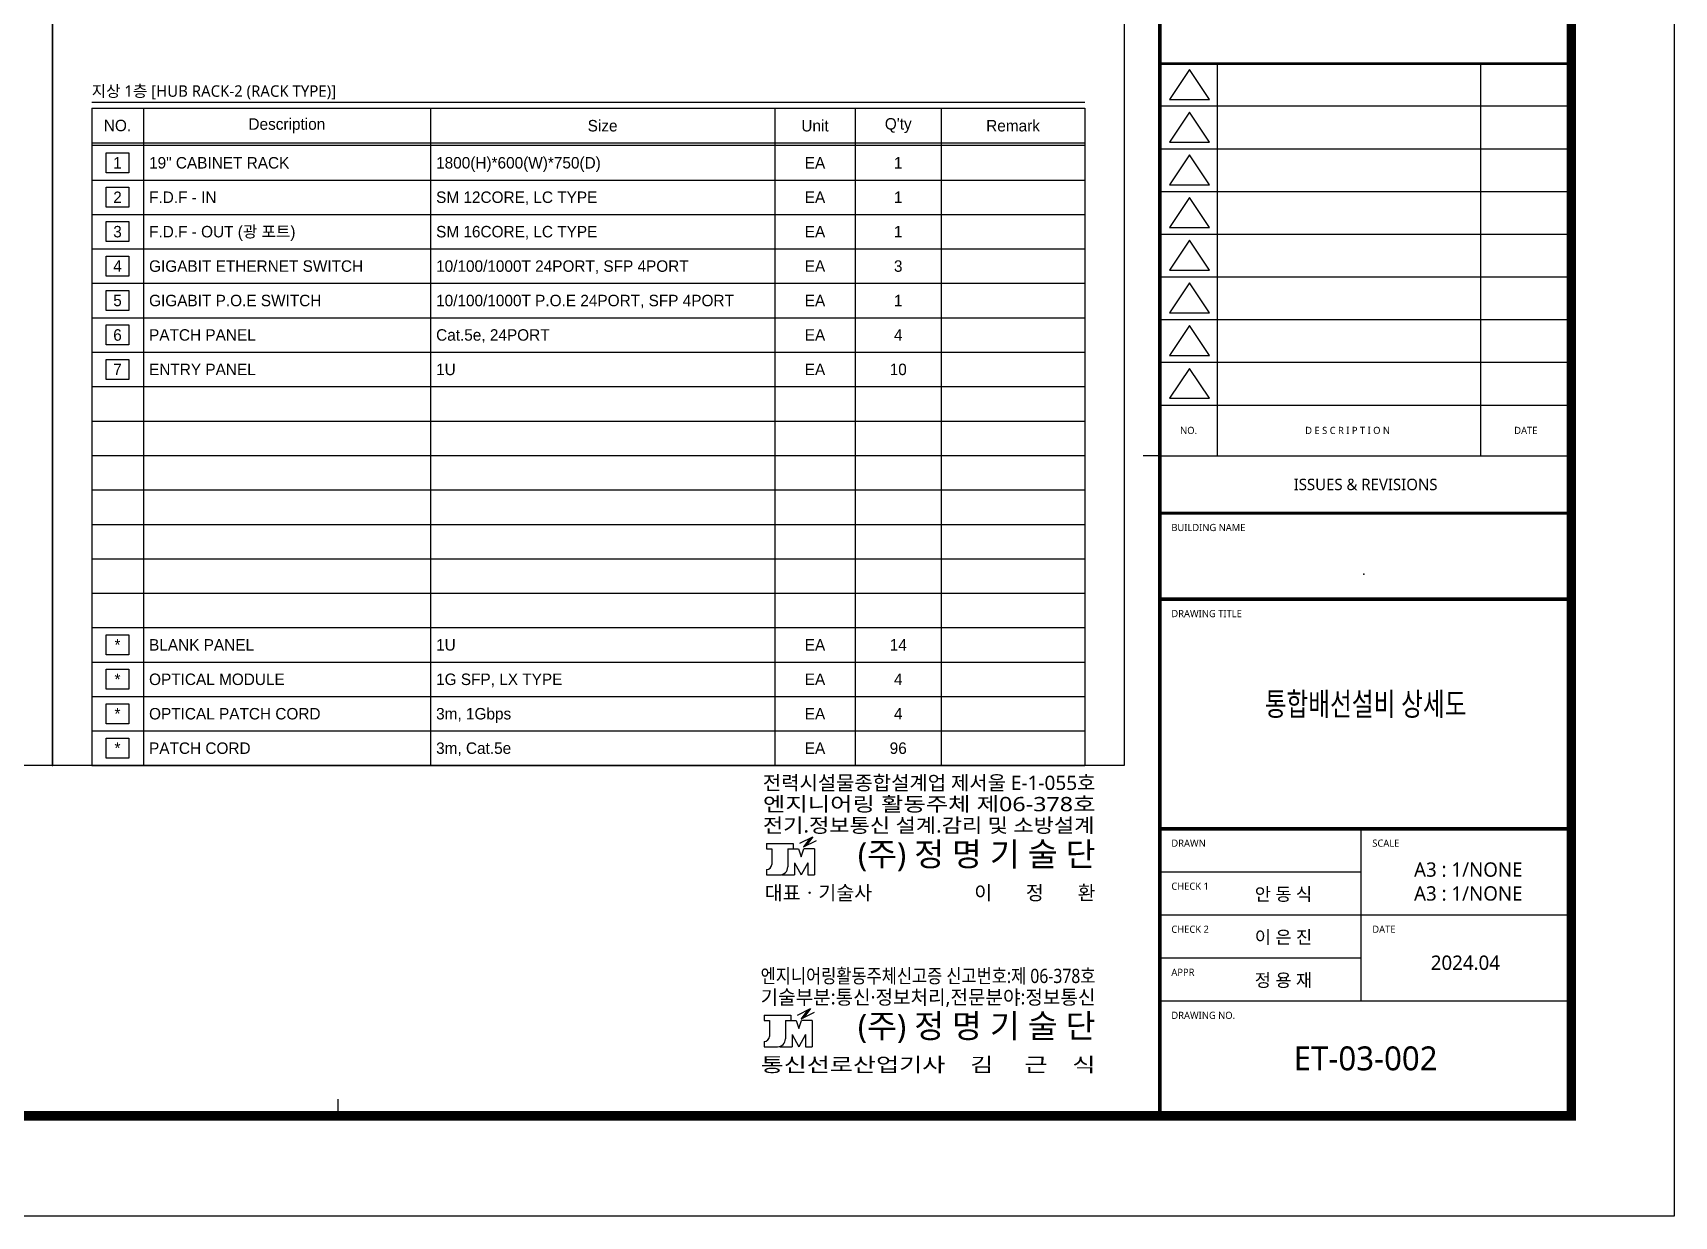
# Model space of a CAD drawing. Header units: millimetres. Extents: x 0 to 84100, y 0 to 29700.
# Drawn here: x 66945 to 84100, y 0 to 12372 of the extents above; entities that cross this region are included whole.
import ezdxf
from ezdxf.enums import TextEntityAlignment as Align

# ---------------------------------------------------------------- set-up
doc = ezdxf.new("R2010")
doc.units = ezdxf.units.MM
doc.header["$LTSCALE"] = 1000
for name, color, linetype in [('KEC-TEXT', 6, 'Continuous'), ('S', 4, 'Continuous'), ('SHT', 5, 'Continuous'), ('TEXT', 3, 'Continuous'), ('XR-SHEET(통신)$0$WD', 6, 'Continuous')]:
    doc.layers.add(name, color=color, linetype=linetype)
doc.styles.add('GHS', font='malgun.ttf')
doc.styles.add('XR-SHEET$0$XR-SHEET$0$XREF-Form$0$맑은고딕', font='malgun.ttf')
doc.styles.add('나눔고딕', font='')
doc.styles.get('나눔고딕').set_extended_font_data('나눔고딕')

# ---------------------------------------------------------------- blocks, each defined once
blk = doc.blocks.new('XR-FORM-ET', base_point=(461, 408))
at = {"layer": 'SHT'}
for p, q in [((163900, 48198), (146700, 48198)), ((149100, 48198), (149100, 31800)), ((160100, 48198), (160100, 31800)), ((163900, 46413), (146700, 46413)), ((163900, 44628), (146700, 44628)), ((163900, 42844), (146700, 42844)), ((163900, 41059), (146700, 41059)), ((163900, 39274), (146700, 39274)), ((163900, 37489), (146700, 37489)), ((163900, 35705), (146700, 35705)), ((146700, 33920), (163900, 33920)), ((146700, 31800), (163900, 31800)), ((146700, 25800), (163900, 25800)), ((155100, 16200), (155100, 9000)), ((146700, 14400), (155100, 14400)), ((146700, 12600), (163900, 12600)), ((146700, 10800), (155100, 10800)), ((146700, 9000), (163900, 9000))]:
    blk.add_line(p, q, dxfattribs=at)
at = {"layer": 'SHT', "color": 171}
for p, q in [((146700, 31800), (146000, 31800)), ((112350, 4200), (112350, 4900))]:
    blk.add_line(p, q, dxfattribs=at)
at = {"layer": 'SHT'}
blk.add_lwpolyline([(0, 118800), (168200, 118800), (168200, 0), (0, 0)], close=True, dxfattribs=at)
at = {"layer": 'SHT', "const_width": 400}
blk.add_lwpolyline([(9300, 114600), (163900, 114600), (163900, 4200), (9300, 4200)], close=True, dxfattribs=at)
at = {"layer": 'SHT'}
for points, const_width in [([(146700, 114600), (146700, 4200)], 160), ([(146700, 48198), (163900, 48198)], 114), ([(146700, 29400), (163900, 29400)], 114), ([(146700, 25800), (163900, 25800)], 160), ([(146700, 25800), (163900, 25800)], 140), ([(146700, 16200), (163900, 16200)], 160)]:
    blk.add_lwpolyline(points, dxfattribs=dict(at, const_width=const_width))
at = {"layer": 'SHT', "linetype": 'Continuous', "flags": 128}
for points in [[(147937, 47949), (147097, 46700), (148777, 46700)], [(147937, 46165), (147097, 44915), (148777, 44915)], [(147937, 44380), (147097, 43131), (148777, 43131)], [(147937, 42595), (147097, 41346), (148777, 41346)], [(147937, 40810), (147097, 39561), (148777, 39561)], [(147937, 39026), (147097, 37776), (148777, 37776)], [(147937, 37241), (147097, 35992), (148777, 35992)], [(147937, 35456), (147097, 34207), (148777, 34207)]]:
    blk.add_lwpolyline(points, close=True, dxfattribs=at)
at = {"layer": 'SHT'}
for p in [(155226, 26855), (155300, 6600, -2754)]:
    blk.add_point(p, dxfattribs=at)
at = {"layer": 'XR-SHEET(통신)$0$WD', "color": 4}
for p, q in [((131641, 15594), (132187, 15864)), ((132077, 15810), (131805, 15443)), ((132187, 15864), (131915, 15497)), ((131999, 15704), (132149, 15813)), ((132026, 15741), (132176, 15850)), ((132054, 15778), (132141, 15842)), ((130248, 15590), (130248, 15367)), ((130248, 15590), (131366, 15590)), ((130248, 15367), (130472, 15367)), ((130472, 15367), (130472, 14705)), ((131142, 15367), (131142, 14605)), ((131142, 15367), (131589, 15367)), ((131366, 15590), (131366, 15367)), ((131589, 15367), (131701, 15032)), ((131701, 15032), (131812, 15367)), ((131805, 15443), (132351, 15713)), ((131805, 15443), (131956, 15552)), ((132259, 15367), (131812, 15367)), ((131833, 15480), (131983, 15589)), ((131861, 15518), (132011, 15626)), ((131879, 15479), (131928, 15515)), ((131888, 15555), (132038, 15664)), ((131916, 15592), (132066, 15701)), ((131943, 15629), (132093, 15738)), ((131971, 15667), (132121, 15775)), ((132259, 15367), (132259, 14270)), ((130248, 14493), (130248, 14270)), ((130248, 14493), (130260, 14493)), ((131421, 14780), (131701, 14270)), ((131421, 14780), (131421, 14270)), ((131980, 14780), (131701, 14270)), ((131980, 14780), (131980, 14270)), ((130248, 14270), (130807, 14270)), ((130903, 14284), (130903, 14270)), ((130903, 14270), (131421, 14270)), ((131980, 14270), (132259, 14270)), ((130153, 8405), (130153, 8181)), ((130153, 8405), (131270, 8405)), ((131270, 8405), (131270, 8181)), ((131545, 8409), (132092, 8679)), ((131982, 8625), (131710, 8257)), ((131710, 8257), (132256, 8527)), ((131710, 8257), (131860, 8366)), ((131738, 8295), (131888, 8404)), ((131765, 8332), (131915, 8441)), ((131784, 8294), (131833, 8329)), ((131793, 8369), (131943, 8478)), ((132092, 8679), (131819, 8311)), ((131820, 8407), (131971, 8515)), ((131848, 8444), (131998, 8553)), ((131876, 8481), (132026, 8590)), ((131903, 8518), (132053, 8627)), ((131931, 8556), (132081, 8664)), ((131958, 8593), (132046, 8656)), ((130153, 8181), (130377, 8181)), ((130377, 8181), (130377, 7520)), ((131047, 8181), (131047, 7419)), ((131047, 8181), (131494, 8181)), ((131326, 7595), (131605, 7084)), ((131326, 7595), (131326, 7084)), ((131494, 8181), (131605, 7846)), ((131605, 7846), (131717, 8181)), ((131885, 7595), (131605, 7084)), ((132164, 8181), (131717, 8181)), ((131885, 7595), (131885, 7084)), ((132164, 8181), (132164, 7084)), ((130153, 7308), (130153, 7084)), ((130153, 7308), (130164, 7308)), ((130153, 7084), (130712, 7084)), ((130808, 7098), (130808, 7084)), ((130808, 7084), (131326, 7084)), ((131885, 7084), (132164, 7084))]:
    blk.add_line(p, q, dxfattribs=at)
for centre, radius in [((130260, 14705), 212), ((130807, 14605), 335), ((130164, 7520), 212), ((130712, 7419), 335)]:
    blk.add_arc(centre, radius, 270, 0, dxfattribs=at)
at = {"layer": 'SHT', "color": 9, "style": 'XR-SHEET$0$XR-SHEET$0$XREF-Form$0$맑은고딕'}
for s, height, p in [('NO.', 300, (147900, 32860)), ('D E S C R I P T I O N ', 300, (154600, 32860)), ('DATE', 300, (162000, 32860)), ('ISSUES & REVISIONS', 480, (155300, 30600))]:
    blk.add_text(s, height=height, dxfattribs=at).set_placement(p, align=Align.MIDDLE_CENTER)
for s, p in [('BUILDING NAME', (147180, 28800)), ('DRAWING TITLE', (147180, 25200)), ('DRAWN', (147180, 15600)), ('SCALE', (155580, 15600)), ('CHECK 1', (147180, 13800)), ('CHECK 2', (147180, 12000)), ('DATE', (155580, 12000)), ('APPR', (147180, 10200)), ('DRAWING NO.', (147180, 8400))]:
    blk.add_text(s, height=300, dxfattribs=at).set_placement(p, align=Align.MIDDLE_LEFT)
at = {"layer": 'SHT', "color": 3, "style": 'XR-SHEET$0$XR-SHEET$0$XREF-Form$0$맑은고딕'}
for s, height, p in [('안 동 식', 540, (151865, 13467)), ('이 은 진', 540, (151865, 11667)), ('2024.04', 600, (159471, 10601)), ('정 용 재', 540, (151865, 9867))]:
    blk.add_text(s, height=height, dxfattribs=at).set_placement(p, align=Align.MIDDLE_CENTER)
at = {"layer": 'XR-SHEET(통신)$0$WD', "color": 4, "style": 'GHS'}
for s, width, p, p2 in [('전력시설물종합설계업 제서울 E-1-055호', 0.91927, (130104, 17826), (144006, 17826)), ('엔지니어링 활동주체 제06-378호', 1.128043, (130104, 16936), (144006, 16936)), ('전기.정보통신 설계.감리 및 소방설계', 1.013777, (130104, 16045), (143963, 16045)), ('엔지니어링활동주체신고증 신고번호:제 06-378호', 0.764554, (130009, 9750), (144006, 9750)), ('기술부분:통신·정보처리,전문분야:정보통신', 0.894617, (130009, 8859), (144006, 8859)), ('통신선로산업기사    김     근    식', 1.084493, (130009, 6039), (144006, 6039))]:
    blk.add_text(s, height=595.76, dxfattribs=dict(at, width=width)).set_placement(p, p2, align=Align.FIT)
for s, height, p in [('(주) 정 명 기 술 단', 992.94, (144006, 14644)), ('이       정       환', 595.76, (144006, 13225)), ('(주) 정 명 기 술 단', 992.94, (144006, 7459))]:
    blk.add_text(s, height=height, dxfattribs=at).set_placement(p, align=Align.RIGHT)
blk.add_text('대표ㆍ기술사 ', height=595.8, dxfattribs=at).set_placement((130182, 13225))

msp = doc.modelspace()

# ---------------------------------------------------------------- linework, layer by layer
at = {"layer": 'KEC-TEXT', "color": 6}
for p, q in [((67560, 11583), (77940, 11583)), ((67560, 11583), (67560, 4713)), ((68100, 11583), (68100, 4713)), ((71100, 11583), (71100, 4713)), ((74700, 11583), (74700, 4713)), ((75540, 11583), (75540, 4713)), ((76440, 11583), (76440, 4713)), ((77940, 11583), (77940, 4713)), ((67560, 11223), (77940, 11223)), ((77940, 11193), (67560, 11193)), ((67560, 10833), (77940, 10833)), ((67560, 10473), (77940, 10473)), ((67560, 10113), (77940, 10113)), ((67560, 9753), (77940, 9753)), ((67560, 9393), (77940, 9393)), ((67560, 9033), (77940, 9033)), ((67560, 8673), (77940, 8673)), ((67560, 8313), (77940, 8313)), ((67560, 7953), (77940, 7953)), ((67560, 7593), (77940, 7593)), ((67560, 7233), (77940, 7233)), ((67560, 6873), (77940, 6873)), ((67560, 6513), (77940, 6513)), ((67560, 6153), (77940, 6153)), ((67560, 5793), (77940, 5793)), ((67560, 5433), (77940, 5433)), ((67560, 5073), (77940, 5073)), ((67560, 4713), (77940, 4713)), ((67560, 4713), (77940, 4713))]:
    msp.add_line(p, q, dxfattribs=at)
for points in [[(67150, 4713), (55950, 4713), (55950, 28150), (67150, 28150)], [(78350, 4713), (67150, 4713), (67150, 28150), (78350, 28150)], [(67710, 11118), (67950, 11118), (67950, 10909), (67710, 10909)], [(67710, 10758), (67950, 10758), (67950, 10549), (67710, 10549)], [(67710, 10398), (67950, 10398), (67950, 10189), (67710, 10189)], [(67710, 10038), (67950, 10038), (67950, 9829), (67710, 9829)], [(67710, 9678), (67950, 9678), (67950, 9469), (67710, 9469)], [(67710, 9318), (67950, 9318), (67950, 9109), (67710, 9109)], [(67710, 8958), (67950, 8958), (67950, 8749), (67710, 8749)], [(67710, 6078), (67950, 6078), (67950, 5869), (67710, 5869)], [(67710, 5718), (67950, 5718), (67950, 5509), (67710, 5509)], [(67710, 5358), (67950, 5358), (67950, 5149), (67710, 5149)], [(67710, 4998), (67950, 4998), (67950, 4789), (67710, 4789)]]:
    msp.add_lwpolyline(points, close=True, dxfattribs=at)
msp.add_lwpolyline([(77940, 11643), (67560, 11643)], dxfattribs=at)
msp.add_point((67150, 4713), dxfattribs=at)

# ---------------------------------------------------------------- block references
at = {"layer": 'S', "xscale": 0.25, "yscale": 0.25, "zscale": 0.25}
msp.add_blockref('XR-FORM-ET', (42165, 102), dxfattribs=at)

# ---------------------------------------------------------------- texts
at = {"layer": 'KEC-TEXT', "color": 6, "style": 'GHS'}
msp.add_text('지상 1층 [HUB RACK-2 (RACK TYPE)]', height=120, dxfattribs=at).set_placement((67560, 11703, 190))
at = {"layer": 'KEC-TEXT', "color": 6, "style": '나눔고딕'}
for s, p in [('NO.', (67830, 11403, 190)), ('Description', (69600, 11403, 190)), ('Size', (72900, 11403, 190)), ('Unit', (75120, 11403, 190)), ("Q'ty", (75990, 11403, 190)), ('Remark', (77190, 11403, 190)), ('1', (67830, 11013, 190)), ('EA', (75120, 11013, 190)), ('1', (75990, 11013, 190)), ('2', (67830, 10653, 190)), ('EA', (75120, 10653, 190)), ('1', (75990, 10653, 190)), ('3', (67830, 10293, 190)), ('EA', (75120, 10293, 190)), ('1', (75990, 10293, 190)), ('4', (67830, 9933, 190)), ('EA', (75120, 9933, 190)), ('3', (75990, 9933, 190)), ('5', (67830, 9573, 190)), ('EA', (75120, 9573, 190)), ('1', (75990, 9573, 190)), ('6', (67830, 9213, 190)), ('EA', (75120, 9213, 190)), ('4', (75990, 9213, 190)), ('7', (67830, 8853, 190)), ('EA', (75120, 8853, 190)), ('10', (75990, 8853, 190)), ('*', (67830, 5973, 190)), ('EA', (75120, 5973, 190)), ('14', (75990, 5973, 190)), ('*', (67830, 5613, 190)), ('EA', (75120, 5613, 190)), ('4', (75990, 5613, 190)), ('*', (67830, 5253, 190)), ('EA', (75120, 5253, 190)), ('4', (75990, 5253, 190)), ('*', (67830, 4893, 190)), ('EA', (75120, 4893, 190)), ('96', (75990, 4893, 190))]:
    msp.add_text(s, height=120, dxfattribs=at).set_placement(p, align=Align.MIDDLE)
for s, p in [('19" CABINET RACK', (68160, 11013, 190)), ('1800(H)*600(W)*750(D)', (71160, 11013, 190)), ('F.D.F - IN', (68160, 10653, 190)), ('SM 12CORE, LC TYPE', (71160, 10653, 190)), ('F.D.F - OUT (광 포트)', (68160, 10293, 190)), ('SM 16CORE, LC TYPE', (71160, 10293, 190)), ('GIGABIT ETHERNET SWITCH', (68160, 9933, 190)), ('10/100/1000T 24PORT, SFP 4PORT', (71160, 9933, 190)), ('GIGABIT P.O.E SWITCH', (68160, 9573, 190)), ('10/100/1000T P.O.E 24PORT, SFP 4PORT', (71160, 9573, 190)), ('PATCH PANEL', (68160, 9213, 190)), ('Cat.5e, 24PORT', (71160, 9213, 190)), ('ENTRY PANEL', (68160, 8853, 190)), ('1U', (71160, 8853, 190)), ('BLANK PANEL', (68160, 5973, 190)), ('1U', (71160, 5973, 190)), ('OPTICAL MODULE', (68160, 5613, 190)), ('1G SFP, LX TYPE', (71160, 5613, 190)), ('3m, 1Gbps', (71160, 5253, 190)), ('OPTICAL PATCH CORD', (68160, 5253, 190)), ('PATCH CORD', (68160, 4893, 190)), ('3m, Cat.5e', (71160, 4893, 190))]:
    msp.add_text(s, height=120, dxfattribs=at).set_placement(p, align=Align.MIDDLE_LEFT)
at = {"layer": 'TEXT', "style": 'GHS', "width": 0.75}
msp.add_text('통합배선설비 상세도', height=241.5, dxfattribs=at).set_placement((80875, 5354), align=Align.MIDDLE_CENTER)
at = {"layer": 'TEXT', "style": 'GHS'}
for s, height, p in [('A3 : 1/NONE', 150, (81948, 3624)), ('A3 : 1/NONE', 150, (81948, 3374)), ('ET-03-002', 250, (80875, 1650))]:
    msp.add_text(s, height=height, dxfattribs=at).set_placement(p, align=Align.MIDDLE_CENTER)

doc.saveas('drawing.dxf')
